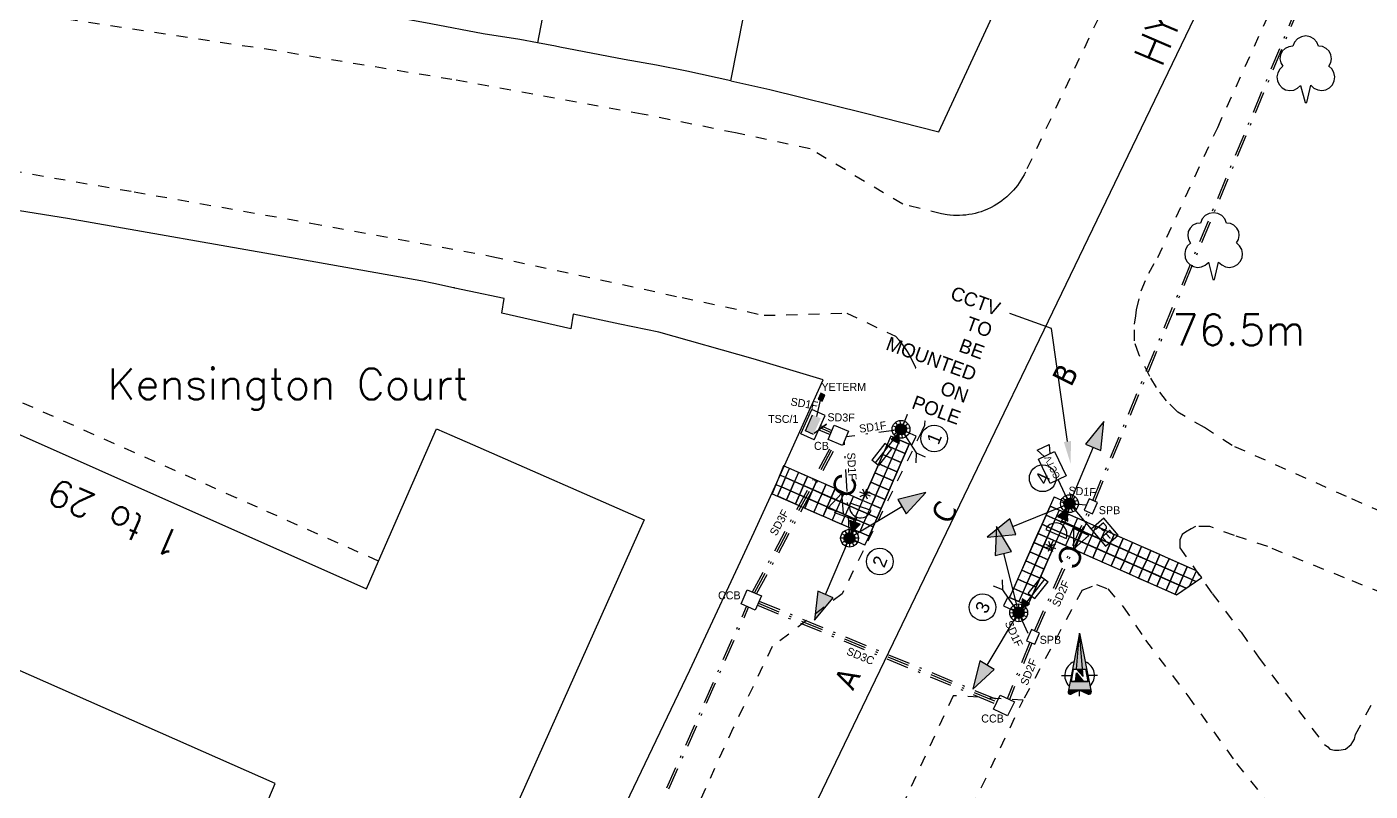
# Model space of a CAD drawing. Extents: x 428500 to 429165, y 435000 to 435500.
# Drawn here: x 428779.9 to 428840.4, y 435204.7 to 435239 of the extents above; entities that cross this region are included whole.
import ezdxf
from ezdxf import colors
from ezdxf.entities.mleader import LeaderData, LeaderLine
from ezdxf.enums import TextEntityAlignment as Align
from ezdxf.math import Vec2, Vec3

# ---------------------------------------------------------------- set-up
doc = ezdxf.new("R2010")
doc.units = 0
doc.linetypes.add('DASHDOT1', pattern=[2, 1, -0.5, 0, -0.5])
doc.linetypes.add('DASHEDLINE', pattern=[1, 0.5, -0.5])
doc.layers.get('0').update_dxf_attribs({"color": 222})
for name, color, linetype in [('DATA', 7, 'Continuous'), ('du-UTMCBOX', 40, 'Continuous'), ('du-UTMCDUCT-C2', 40, 'DASHDOT1'), ('du-UTMCDUCT-F2', 40, 'DASHDOT1'), ('du-UTMCTEXT', 40, 'Continuous'), ('du-YEBOX', 7, 'Continuous'), ('du-YEDUCT-F2', 7, 'DASHDOT1'), ('du-YETEXT', 7, 'Continuous'), ('NUMBERS', 7, 'Continuous'), ('os_Block', 7, 'Continuous'), ('OS_LINE - Boundary', 8, 'Continuous'), ('OS_LINE - Building Outline', 7, 'Continuous'), ('OS_LINE - Default', 8, 'Continuous'), ('OS_LINE - Edge', 8, 'DASHEDLINE'), ('OS_LINE - Road Or Track', 8, 'DASHEDLINE'), ('OS_PT - Spot Height', 8, 'Continuous'), ('OS_PT - Vegetation', 8, 'Continuous'), ('OS_TEXT - Building or Structure', 4, 'Continuous'), ('OS_TEXT - Height', 4, 'Continuous'), ('OS_TEXT - Road', 4, 'Continuous'), ('phases', 1, 'Continuous'), ('SETOUT', 4, 'Continuous'), ('Signals', 7, 'Continuous'), ('SIGSnumbers', 7, 'Continuous'), ('Tactarea', 10, 'Continuous'), ('Tactpave', 10, 'Continuous'), ('UTC SIGNALS', 7, 'Continuous'), ('UTC_CCTV NOTE', 7, 'Continuous'), ('UTC_SETOUT', 4, 'Continuous'), ('UTC_Signals', 7, 'Continuous'), ('VIEW', 7, 'Continuous'), ('ZY-00-M_500_northp', 7, 'Continuous')]:
    doc.layers.add(name, color=color, linetype=linetype)
doc.styles.add('AutoTextStyle-2', font='')
doc.styles.add('KTS_TAHOMA', font='tahoma.ttf')
doc.styles.get('AutoTextStyle-2').set_extended_font_data('romans-shx')

# ---------------------------------------------------------------- blocks, each defined once
blk = doc.blocks.new('poleno')
at = {"layer": 'NUMBERS'}
blk.add_circle((0, 0), 1, dxfattribs=at)
blk.add_attdef('NUMBER', text='', height=1, dxfattribs=at).set_placement((0, 0), align=Align.MIDDLE)
blk = doc.blocks.new('peek3con')
blk.add_line((-0.335, -0.21), (0.278, -0.536))
blk.add_solid([(-0.355, -0.19), (0.355, -0.19), (-0.355, 0.19), (0.355, 0.19)])
at = {"layer": 'VIEW'}
blk.add_line((-0.335, -0.21, 0.23), (0.284, -0.536, 0.23), dxfattribs=at)
blk.add_solid([(-0.355, -0.19), (0.355, -0.19), (-0.355, 0.19), (0.355, 0.19)], dxfattribs=at)
blk = doc.blocks.new('TACTPBLK')
at = {"color": 0}
blk.add_line((0.5, 0.5), (0.5, 0.5), dxfattribs=at)
blk.add_lwpolyline([(0, 0), (1, 0), (1, 1), (0, 1)], close=True, dxfattribs=at)
blk = doc.blocks.new('Signal-Symbol-080F')
h = blk.add_hatch(color=0)
h.dxf.hatch_style = 1
h.paths.add_polyline_path([(0.25, 0), (0.75, -0.25), (0.75, 0.25)])
at = {"color": 0, "flags": 128}
blk.add_lwpolyline([(0.25, 0), (0.75, -0.25), (0.75, 0.25)], close=True, dxfattribs=at)
blk = doc.blocks.new('positionedNonconiferousTreeSymbol_#669966')
blk.add_lwpolyline([(-1.074, 0.097), (-1.21, -0.031), (-1.299, -0.194), (-1.334, -0.377), (-1.312, -0.561), (-1.233, -0.73), (-1.106, -0.866), (-0.944, -0.957), (-0.761, -0.993), (-0.576, -0.972), (-0.407, -0.894), (-0.27, -0.768), (-0.269, -0.765), (-0.068, -1.539), (0.012, -1.539), (0.193, -0.756), (0.193, -0.756), (0.329, -0.887), (0.499, -0.969), (0.685, -0.993), (0.87, -0.959), (1.036, -0.869), (1.164, -0.731), (1.244, -0.561), (1.267, -0.374), (1.23, -0.189), (1.138, -0.025), (0.999, 0.102), (1.087, 0.259), (1.119, 0.436), (1.094, 0.615), (1.012, 0.775), (0.883, 0.901), (0.72, 0.979), (0.541, 1), (0.541, 1), (0.464, 1.184), (0.331, 1.331), (0.156, 1.427), (-0.04, 1.461), (-0.236, 1.427), (-0.411, 1.331), (-0.544, 1.184), (-0.621, 1), (-0.801, 0.978), (-0.964, 0.9), (-1.093, 0.773), (-1.175, 0.611), (-1.199, 0.431), (-1.164, 0.254), (-1.074, 0.097)])
blk = doc.blocks.new('spotHeightSymbol_#FF0000')
for points in [[(0, -0.775), (0, 0.775)], [(-0.775, 0), (0.775, 0)]]:
    blk.add_lwpolyline(points)
blk = doc.blocks.new('se2835se')
at = {"layer": 'OS_LINE - Boundary'}
blk.add_lwpolyline([(428715.233, 435000), (428719.674, 435008.665), (428743.487, 435055.655), (428779.682, 435131.22), (428815.718, 435204.722), (428832.863, 435240.282), (428848.739, 435279.652), (428868.741, 435320.451), (428880.806, 435343.787), (428899.38, 435379.188), (428921.605, 435421.416), (428937.268, 435414.537), (428938.062, 435414.06), (428961.345, 435400.778), (428966.055, 435401.784), (428971.029, 435405.699), (428979.231, 435411.52), (428976.6, 435414.85), (428975.54, 435416.16), (428978.13, 435418.08), (428986.08, 435423.98), (428993.201, 435429.142), (429000, 435420.81)], dxfattribs=at)
at = {"layer": 'OS_LINE - Building Outline'}
for points in [[(428771.65, 435225.7), (428771.1, 435224.45), (428795.2, 435213.75), (428795.75, 435215)], [(428795.75, 435215), (428798.35, 435220.95), (428799.05, 435220.643), (428799.973, 435220.238), (428807.7, 435216.85), (428797.25, 435193.5), (428793, 435195.35), (428791.8, 435192.85), (428789.49, 435193.93)], [(428785.55, 435197.2), (428786, 435198.35), (428787.95, 435197.55), (428791.1, 435205), (428768.65, 435214.9)]]:
    blk.add_lwpolyline(points, dxfattribs=at)
at = {"layer": 'OS_LINE - Default'}
for points in [[(428811.6, 435236.59), (428813.35, 435236.2), (428817.6, 435235.15), (428820.95, 435234.3), (428822.3, 435237.2), (428825.2, 435243.45), (428828.6, 435250.75), (428831.5, 435257.25), (428835.35, 435265.65), (428826.8, 435267.35), (428818, 435269.05)], [(428805.29, 435250.82), (428802.89, 435238.3)], [(428811.6, 435236.59), (428812.18, 435239.55), (428812.396, 435240.651)], [(428802.89, 435238.3), (428802.1, 435238.45), (428800.45, 435238.7), (428798.1, 435239.15), (428796.7, 435239.41)], [(428811.6, 435236.59), (428809.62, 435237.03), (428808.25, 435237.3), (428806.8, 435237.55), (428803.9, 435238.11), (428803.7, 435238.15), (428802.89, 435238.3)], [(428805.9, 435202.05), (428809.75, 435210.1), (428812.65, 435216.3), (428813.38, 435217.912), (428813.799, 435218.839), (428815.75, 435223.15), (428812.6, 435224.1), (428808.35, 435225.3), (428806.6, 435225.65), (428804.5, 435226.1), (428804.4, 435225.45), (428801.3, 435226.15), (428801.4, 435226.8), (428799.819, 435227.137), (428799.173, 435227.275), (428799.156, 435227.28), (428799.139, 435227.283), (428799.117, 435227.287), (428798.228, 435227.477), (428797.65, 435227.6), (428792, 435228.6), (428781.75, 435230.4), (428772.35, 435231.9)]]:
    blk.add_lwpolyline(points, dxfattribs=at)
at = {"layer": 'OS_LINE - Edge'}
for points in [[(428857.1, 435245.15), (428853.05, 435236.45), (428849.2, 435227.9), (428846.4, 435221.5), (428844.3, 435216.95), (428844.15, 435216.7), (428844, 435216.5), (428843.85, 435216.35), (428843.65, 435216.25), (428843.35, 435216.2), (428843, 435216.25), (428842.75, 435216.4), (428839.3, 435217.9), (428834.15, 435220.2), (428832.9, 435221), (428831.7, 435221.7)], [(428795.75, 435215), (428790.304, 435217.418), (428789.346, 435217.843), (428771.65, 435225.7)], [(428832.5, 435216.55), (428832.3, 435216.45), (428832.05, 435216.3), (428831.9, 435216.2), (428831.8, 435215.95), (428831.8, 435215.6), (428833.25, 435213.55), (428834.55, 435211.8), (428835.33, 435210.68), (428838.3, 435206.75), (428838.45, 435206.65), (428838.55, 435206.55), (428838.75, 435206.5), (428838.95, 435206.5), (428839.25, 435206.55), (428839.5, 435206.75), (428839.65, 435207), (428839.7, 435207.2), (428840.6, 435208.9)], [(428840.95, 435213.55), (428839.2, 435214.25), (428835.75, 435215.65), (428834.25, 435216.15), (428833.15, 435216.55), (428832.5, 435216.55)], [(428827.4, 435213.7), (428828.05, 435213.95), (428828.55, 435213.75), (428829.25, 435212.95), (428830.25, 435211.45), (428832.15, 435208.95), (428834.35, 435205.9), (428836.3, 435203.45), (428836.45, 435203.25), (428836.7, 435202.85), (428836.9, 435202.35), (428836.95, 435201.95), (428836.95, 435201.55), (428836.9, 435201.1), (428836.75, 435200.75), (428836.65, 435200.35), (428836.45, 435200), (428835.3, 435197.7), (428831.3, 435189.3), (428827.25, 435180.45), (428822.8, 435171.4), (428818.65, 435162.3), (428814.55, 435153.9)], [(428822, 435203), (428824.75, 435208.75)]]:
    blk.add_lwpolyline(points, dxfattribs=at)
at = {"layer": 'OS_LINE - Road Or Track'}
for points in [[(428828.56, 435240.31), (428824.85, 435232.49), (428824.79, 435232.36), (428824.72, 435232.24), (428824.65, 435232.12), (428824.57, 435232), (428824.49, 435231.89), (428824.4, 435231.78), (428824.31, 435231.67), (428824.21, 435231.57), (428824.11, 435231.47), (428824.01, 435231.37), (428823.94, 435231.32)], [(428829.81, 435226.03), (428829.85, 435226.3), (428830.05, 435227.15), (428830.4, 435227.95), (428830.8, 435228.65), (428833.5, 435234.5), (428836.6, 435241.35), (428839.55, 435247.9), (428842.35, 435254.55), (428845.05, 435260.55), (428845.65, 435261.9)], [(428821.45, 435230.55), (428821.33, 435230.57), (428821.08, 435230.61), (428819.33, 435231.05), (428815.16, 435233.53), (428811.8, 435234.25), (428807.6, 435235.1), (428799.05, 435236.65), (428791.1, 435237.95), (428781.45, 435239.4), (428769.95, 435241.15), (428761.01, 435242.54)], [(428759.91, 435235.53), (428759.99, 435235.54), (428760.19, 435235.54), (428760.38, 435235.55), (428760.58, 435235.54), (428760.78, 435235.52), (428760.97, 435235.5), (428761.17, 435235.47), (428761.44, 435235.41), (428761.5, 435235.4), (428766.7, 435234.65), (428775.25, 435233.25), (428784.75, 435231.6), (428792.7, 435230.2), (428800.85, 435228.7), (428809.4, 435226.85), (428813.09, 435226.05), (428816.81, 435226.15), (428819.01, 435225.11), (428819.15, 435224.95), (428819.16, 435224.93)], [(428823.94, 435231.32), (428823.9, 435231.28), (428823.79, 435231.2), (428823.68, 435231.12), (428823.56, 435231.04), (428823.44, 435230.97), (428823.31, 435230.9), (428823.12, 435230.81), (428822.99, 435230.76), (428822.86, 435230.71), (428822.72, 435230.67), (428822.59, 435230.63), (428822.45, 435230.6), (428822.31, 435230.58), (428822.17, 435230.56), (428822.03, 435230.55), (428821.89, 435230.54), (428821.75, 435230.54), (428821.61, 435230.54), (428821.47, 435230.55), (428821.45, 435230.55)], [(428831.7, 435221.7), (428831.2, 435222.2), (428830.75, 435222.8), (428830.45, 435223.3), (428829.95, 435224.3), (428829.75, 435224.9), (428829.75, 435225.65), (428829.81, 435226.03)], [(428819.16, 435224.93), (428819.28, 435224.78), (428819.41, 435224.6), (428819.53, 435224.42), (428819.64, 435224.24), (428819.74, 435224.05), (428819.92, 435223.68), (428820, 435223.48), (428820.07, 435223.28), (428820.14, 435223.07), (428820.18, 435222.89), (428820.19, 435222.86), (428820.24, 435222.65), (428820.27, 435222.44), (428820.3, 435222.23), (428820.32, 435222.01), (428820.34, 435221.8), (428820.34, 435221.58), (428820.33, 435221.37), (428820.31, 435221.09), (428820.188, 435220.841)], [(428820.188, 435220.841), (428816.6, 435213.53), (428813.46, 435211.16), (428811.7, 435207.5), (428808.75, 435201.05), (428808.2, 435200.2), (428803.09, 435189.58), (428802.96, 435189.42), (428800.75, 435184.65), (428798.05, 435179), (428795.4, 435173.55), (428792.85, 435168.45), (428791.77, 435165.79), (428793.45, 435164.95), (428792.6, 435163.25), (428792.51, 435163.15), (428792.41, 435163.05), (428792.31, 435162.96), (428792.2, 435162.87), (428792.09, 435162.79), (428791.98, 435162.71), (428791.87, 435162.64), (428791.75, 435162.57), (428791.65, 435162.51)], [(428827.4, 435213.7), (428826.92, 435212.804)], [(428826.92, 435212.804), (428824.75, 435208.75)], [(428824.75, 435208.75), (428821.6, 435208.95), (428818.35, 435201.95), (428816.57, 435198.24)]]:
    blk.add_lwpolyline(points, dxfattribs=at)
at = {"layer": 'OS_PT - Spot Height'}
blk.add_blockref('spotHeightSymbol_#FF0000', (428821.7, 435223.4), dxfattribs=at)
at = {"layer": 'OS_PT - Vegetation'}
for p in [(428837.5, 435237.15), (428833.35, 435229.2)]:
    blk.add_blockref('positionedNonconiferousTreeSymbol_#669966', p, dxfattribs=at)
at = {"layer": 'OS_TEXT - Building or Structure', "insert": (428783.55, 435221.8), "char_height": 1.4, "attachment_point": 7, "style": 'AutoTextStyle-2'}
blk.add_mtext('Kensington\\~Court', dxfattribs=at)
at = {"layer": 'OS_TEXT - Building or Structure', "insert": (428787, 435216.2), "char_height": 1.2, "attachment_point": 7, "rotation": 156.1, "style": 'AutoTextStyle-2'}
blk.add_mtext('1\\~to\\~29', dxfattribs=at)
at = {"layer": 'OS_TEXT - Height', "insert": (428831.45, 435224.7), "char_height": 1.4, "attachment_point": 7, "style": 'AutoTextStyle-2'}
blk.add_mtext('76.5m', dxfattribs=at)
at = {"layer": 'OS_TEXT - Road', "insert": (428833.55, 435245), "char_height": 1.4, "attachment_point": 5, "rotation": 67, "style": 'AutoTextStyle-2'}
blk.add_mtext('HYDE\\~PARK\\~ROAD', dxfattribs=at)
blk = doc.blocks.new('SLDET-sym')
at = {"color": 0, "linetype": 'Continuous'}
for p, q in [((0, 0), (3, 0)), ((1.5, 0.3), (1.5, -0.3)), ((1.5, 0.3), (3, 0.3)), ((1.5, -0.3), (3, -0.3))]:
    blk.add_line(p, q, dxfattribs=at)
at = {"color": 0}
blk.add_line((3, 0.3), (3, -0.3), dxfattribs=at)
blk = doc.blocks.new('norpoint')
for p, q in [((0.094034, 21.972293), (-3.924352, 1.618969)), ((-0.941673, 9.416021), (0.094034, 21.972293)), ((1.338941, 6.879818), (0.094034, 21.972293)), ((0.094034, 21.972293), (4.112421, 1.618969)), ((-2.720714, 5.134043), (-2.004922, 9.416021)), ((-2.384969, 9.416021), (2.573038, 9.416021)), ((-2.004922, 9.416021), (-1.445647, 9.416021)), ((-0.941673, 9.416021), (1.338941, 6.879818)), ((1.565154, 9.410408), (2.192991, 9.416021)), ((2.192991, 9.416021), (2.908783, 5.134043)), ((-6.181262, 7.270038), (-2.808653, 7.270038)), ((3.418435, 5.134043), (-3.230366, 5.134043)), ((-2.720714, 5.134043), (-1.294873, 5.134043)), ((-2.720714, 5.134043), (-1.294873, 5.134043)), ((-2.720714, 5.134043), (-1.03443, 5.134043)), ((-2.720714, 5.134043), (-1.468501, 5.134043)), ((-2.720714, 5.134043), (2.908783, 5.134043)), ((-1.294873, 5.134043), (-1.039442, 8.230722)), ((2.908783, 5.134043), (-1.294873, 5.134043)), ((-1.039442, 8.230722), (1.482942, 5.134043)), ((2.908783, 5.134043), (1.482942, 5.134043)), ((2.908783, 5.134043), (2.158783, 5.134043)), ((6.369331, 7.270038), (2.996722, 7.270038)), ((4.016045, 2.107118), (-3.827976, 2.107118)), ((0.094034, 2.101465), (-2.885959, 0.787453)), ((0.094034, 2.101465), (3.074028, 0.787453)), ((0.094034, 0.061525), (0.094034, 2.084936))]:
    blk.add_line(p, q)
for centre, radius, start, end in [((0.094034, 7.270038), 5.168574, 112.265075, 225.39821), ((0.094034, 7.270038), 5.168574, 314.60179, 67.734925), ((-3.188556, 1.4737), 0.75, 168.831642, 293.794824), ((3.376625, 1.4737), 0.75, 246.205176, 11.168358)]:
    blk.add_arc(centre, radius, start, end)
for points in [[(0.094034, 21.972293), (0.094034, 21.972293), (-2.384969, 9.416021), (2.573038, 9.416021)], [(-2.392994, 9.406301), (-2.004922, 9.416021), (-3.230366, 5.134043), (-2.720714, 5.134043)], [(-0.941673, 9.416021), (1.129742, 9.416021), (1.338941, 6.879818)], [(2.192991, 9.416021), (2.564736, 9.406301), (2.908783, 5.134043), (3.418435, 5.134043)], [(-3.230366, 5.134043), (3.418435, 5.134043), (-3.827976, 2.107118), (4.016045, 2.107118)], [(-1.294873, 5.134043), (1.482942, 5.134043), (-1.039442, 8.230722)], [(-3.931444, 1.553989), (-3.926956, 1.367683), (-3.935932, 1.499193), (-3.931444, 1.41152)], [(-3.926956, 1.608785), (-2.894699, 0.786846), (-3.926956, 1.318367), (-3.105638, 0.72109)], [(-3.926956, 1.318367), (-3.105638, 0.72109), (-3.841682, 1.093703), (-3.267209, 0.72109)], [(-3.827976, 2.107118), (0.094034, 2.084936), (-3.924352, 1.618969), (-2.885959, 0.787453)], [(-3.841682, 1.093703), (-3.267209, 0.72109), (-3.702552, 0.923835), (-3.455708, 0.770407)], [(-3.702552, 0.923835), (-3.455708, 0.770407), (-3.635231, 0.869039), (-3.509565, 0.792325)], [(0.094034, 2.084936), (4.016045, 2.107118), (3.074028, 0.787453), (4.112421, 1.618969)], [(3.074028, 0.787453), (4.112421, 1.618969), (3.41112, 0.721407), (4.106653, 1.325631)], [(3.41112, 0.721407), (4.106653, 1.325631), (3.616998, 0.762141), (4.056574, 1.149116)], [(3.616998, 0.762141), (4.056574, 1.149116), (3.728283, 0.816453), (3.934161, 0.97939)], [(3.728283, 0.816453), (3.934161, 0.97939), (3.783926, 0.850398), (3.889647, 0.945445)], [(3.783926, 0.850398), (3.889647, 0.945445), (3.834004, 0.891133), (3.889647, 0.938656)], [(3.834004, 0.891133), (3.889647, 0.938656), (3.861825, 0.9115), (3.895211, 0.938656)]]:
    blk.add_solid(points)
blk = doc.blocks.new('CCTVonSIG-sym')
at = {"color": 0}
blk.add_line((0, 0), (1.2, 0), dxfattribs=at)
at = {"color": 0, "linetype": 'Continuous'}
for p, q in [((1.2, -0.4), (1.2, 0.4)), ((1.2, 0.4), (2.4, 0.4)), ((2.4, 0.4), (2.4, -0.4)), ((2.8, 0.28), (2.4, 0.12)), ((2.4, -0.4), (1.2, -0.4)), ((2.8, -0.32), (2.4, -0.16))]:
    blk.add_line(p, q, dxfattribs=at)
at = {"linetype": 'Continuous'}
blk.add_line((2.8, 0.28), (2.8, -0.32), dxfattribs=at)
at = {"color": 0, "linetype": 'Continuous'}
blk.add_text('CCTV', height=0.3, dxfattribs=at).set_placement((1.811, -0.15), align=Align.CENTER)
blk = doc.blocks.new('WBPOLE-sym')
h = blk.add_hatch(color=0)
h.dxf.hatch_style = 1
edge = h.paths.add_edge_path()
edge.add_arc((0, 0), 0.25, 0, 360)
at = {"layer": 'SETOUT'}
h = blk.add_hatch(color=256, dxfattribs=at)
h.dxf.hatch_style = 1
edge = h.paths.add_edge_path()
edge.add_arc((0, 0), 0.125, 0, 360)
at = {"color": 0, "lineweight": -2}
for p, q in [((-0.217, 0.125), (-0.346, 0.2)), ((-0.125, 0.217), (-0.2, 0.346)), ((0, 0.4), (0, 0.25)), ((0.2, 0.346), (0.125, 0.217)), ((0.346, 0.2), (0.217, 0.125)), ((-0.25, 0), (-0.4, 0)), ((-0.217, -0.125), (-0.346, -0.2)), ((-0.125, -0.217), (-0.2, -0.346)), ((0, -0.25), (0, -0.4)), ((0.2, -0.346), (0.125, -0.217)), ((0.346, -0.2), (0.217, -0.125)), ((0.4, 0), (0.25, 0))]:
    blk.add_line(p, q, dxfattribs=at)
blk.add_circle((0, 0), 0.4, dxfattribs=at)
at = {"color": 0}
blk.add_circle((0, 0), 0.25, dxfattribs=at)
at = {"layer": 'SETOUT'}
blk.add_circle((0, 0), 0.125, dxfattribs=at)
blk = doc.blocks.new('Signal-Symbol-001P')
h = blk.add_hatch(color=0)
h.dxf.hatch_style = 1
h.paths.add_polyline_path([(4, 0), (2.75, 0.375), (2.75, -0.375)])
at = {"color": 0, "linetype": 'Continuous'}
blk.add_line((2.75, 0), (0, 0), dxfattribs=at)
at = {"color": 0}
blk.add_lwpolyline([(4, 0), (2.75, 0.375), (2.75, -0.375)], close=True, dxfattribs=at)
blk = doc.blocks.new('ONXDETs-sym')
at = {"color": 0, "linetype": 'Continuous'}
for p, q in [((0, 0), (1.25, 0)), ((1.25, 0), (1.625, 0.25)), ((1.25, 0), (1.625, -0.25))]:
    blk.add_line(p, q, dxfattribs=at)
blk = doc.blocks.new('Signal-Symbol-083A')
h = blk.add_hatch(color=0)
h.dxf.hatch_style = 1
h.paths.add_polyline_path([(0.25, 0), (0.75, -0.25), (0.75, 0.25)])
at = {"color": 0}
for p, q in [((0.85, 0), (0.85, 1)), ((0.85, 1), (0.95, 1))]:
    blk.add_line(p, q, dxfattribs=at)
at = {"color": 0, "linetype": 'Continuous'}
for p, q in [((1, 0), (0, 0)), ((1.5, -0.5), (1.5, 0.5))]:
    blk.add_line(p, q, dxfattribs=at)
blk.add_lwpolyline([(0.95, 1.375), (0.95, 0.625), (1.8, 1)], close=True, dxfattribs=at)
at = {"color": 0, "flags": 128}
blk.add_lwpolyline([(0.25, 0), (0.75, -0.25), (0.75, 0.25)], close=True, dxfattribs=at)
at = {"color": 0, "linetype": 'Continuous'}
blk.add_arc((1.5, 0), 0.5, 90, 270, dxfattribs=at)
blk.add_text('C', height=1, dxfattribs=at).set_placement((2.157, 1), align=Align.MIDDLE)
at = {"layer": 'DATA'}
for tag, p, rotation, flags in [('SIG', (0, 0), 180, 3), ('IDENT', (-0.75, -1), 270, 9), ('SITE', (-0.5, -1), 270, 9), ('NUM', (-0.25, -1), 270, 9), ('TYPE', (0, -1), 270, 9), ('PHASE', (0.25, -1), 270, 9), ('CABLE', (0.5, -1), 270, 9), ('HEIGHT', (0.75, -1), 270, 9), ('FEATURES', (1, -1), 270, 9), ('SUPPORT', (1.25, -1), 270, 9)]:
    blk.add_attdef(tag, p, '', height=0.2, rotation=rotation, dxfattribs=dict(at, flags=flags))
blk = doc.blocks.new('Symbol-TACTKNOB')
at = {"color": 0, "linetype": 'Continuous'}
for p, q in [((1.123, 0.423), (1.477, 0.777)), ((1.123, 0.777), (1.477, 0.423)), ((1.3, 0.35), (1.3, 0.85)), ((1.05, 0.6), (1.55, 0.6))]:
    blk.add_line(p, q, dxfattribs=at)
blk = doc.blocks.new('PEC-sym')
at = {"color": 0}
for p, q in [((1.5, 0.75), (1.5, 0)), ((2.5, 0.75), (1.5, 0.75)), ((2.5, 0), (2.5, 0.75)), ((0, 0), (2.5, 0))]:
    blk.add_line(p, q, dxfattribs=at)
blk.add_text('PE', height=0.5, dxfattribs=at).set_placement((2.003, 0.38), align=Align.MIDDLE)
blk = doc.blocks.new('SPB')
at = {"flags": 128}
blk.add_lwpolyline([(-0.275, 0.2), (-0.275, -0.2), (0.275, -0.2), (0.275, 0.2)], close=True, dxfattribs=at)
blk = doc.blocks.new('CCB')
at = {"flags": 128}
blk.add_lwpolyline([(0.35, 0.35), (0.35, -0.35), (-0.35, -0.35), (-0.35, 0.35)], close=True, dxfattribs=at)
blk = doc.blocks.new('CB')
at = {"flags": 128}
blk.add_lwpolyline([(0.35, 0.35), (0.35, -0.35), (-0.35, -0.35), (-0.35, 0.35)], close=True, dxfattribs=at)
blk = doc.blocks.new('YETERM')
at = {"flags": 128}
blk.add_lwpolyline([(-0.15, -0.1), (0.15, -0.1), (0.15, 0.1), (-0.15, 0.1)], close=True, dxfattribs=at)
blk.add_solid([(-0.15, 0.1), (-0.15, -0.1), (0.15, 0.1), (0.15, -0.1)])
blk = doc.blocks.new('TSC')
for p, q in [((-0.6, 0.33), (0.6, 0.33)), ((-0.6, -0.33), (-0.6, 0.33)), ((-0.4, -0.2), (-0.4, 0.2)), ((-0.399, 0.2), (0.401, 0.2)), ((0.6, -0.33), (0.6, 0.33)), ((-0.6, -0.33), (0.6, -0.33))]:
    blk.add_line(p, q)
blk.add_solid([(-0.399, 0.2), (-0.399, -0.2), (0.401, 0.2), (0.401, -0.2)])

msp = doc.modelspace()

# ---------------------------------------------------------------- linework, layer by layer
at = {"layer": 'du-UTMCDUCT-C2'}
for points in [[(428812.796, 435213.015), (428823.535, 435208.572)], [(428812.834, 435213.108), (428823.574, 435208.665)], [(428812.873, 435213.2), (428823.612, 435208.757)]]:
    msp.add_lwpolyline(points, dxfattribs=at)
at = {"layer": 'du-UTMCDUCT-F2'}
for points in [[(428827.878, 435217.725), (428844.393, 435257.616)], [(428827.97, 435217.687), (428844.485, 435257.578)], [(428815.557, 435220.909), (428816.065, 435220.686)], [(428815.597, 435221), (428816.105, 435220.777)], [(428815.637, 435221.092), (428816.145, 435220.869)], [(428812.575, 435213.619), (428816.22, 435220.371)], [(428812.663, 435213.572), (428816.308, 435220.324)], [(428812.751, 435213.524), (428816.396, 435220.276)], [(428816.936, 435216.03), (428816.704, 435220.4)], [(428825.256, 435211.864), (428827.659, 435217.22)], [(428826.831, 435217.584), (428827.604, 435217.532)], [(428825.347, 435211.823), (428827.75, 435217.179)], [(428796.898, 435177.885), (428812.307, 435212.964)], [(428796.99, 435177.845), (428812.398, 435212.924)], [(428824.544, 435212.677), (428825.005, 435211.658)], [(428825.045, 435211.353), (428824.033, 435208.814)], [(428825.137, 435211.316), (428824.126, 435208.777)]]:
    msp.add_lwpolyline(points, dxfattribs=at)
at = {"layer": 'du-YEDUCT-F2'}
msp.add_lwpolyline([(428815.612, 435222.23), (428815.451, 435221.507)], dxfattribs=at)
at = {"layer": 'Tactarea', "elevation": -1.107, "flags": 128}
msp.add_lwpolyline([(428817.812, 435216.127), (428817.812, 435216.127), (428819.612, 435220.251), (428818.787, 435220.611), (428817.527, 435217.724), (428813.967, 435219.278), (428813.451, 435218.031), (428817.812, 435216.127)], dxfattribs=at)
at = {"layer": 'Tactarea'}
msp.add_lwpolyline([(428832.544, 435214.563), (428825.957, 435217.468), (428824.139, 435213.363), (428824.962, 435212.999), (428826.237, 435215.879), (428831.649, 435213.483), (428832.781, 435214.264)], close=True, dxfattribs=at)
at = {"layer": 'Tactpave'}
for p, q in [((428818.119, 435217.957, -1.107), (428819.2, 435220.431, -1.107)), ((428817.939, 435217.544, -1.107), (428819.02, 435220.019, -1.107)), ((428817.579, 435216.72, -1.107), (428818.659, 435219.194, -1.107)), ((428817.759, 435217.132, -1.107), (428818.839, 435219.607, -1.107)), ((428815.697, 435218.032, -1.107), (428814.048, 435218.752, -1.107)), ((428814.048, 435218.752, -1.107), (428816.522, 435217.672, -1.107)), ((428816.11, 435217.852, -1.107), (428814.46, 435218.572, -1.107)), ((428814.46, 435218.572, -1.107), (428816.935, 435217.492, -1.107)), ((428815.877, 435218.445, -1.107), (428815.337, 435217.207, -1.107)), ((428817.399, 435216.307, -1.107), (428818.479, 435218.782, -1.107)), ((428818.712, 435218.189, -1.107), (428817.887, 435218.549, -1.107)), ((428818.892, 435218.602, -1.107), (428818.067, 435218.962, -1.107)), ((428813.868, 435218.34, -1.107), (428816.342, 435217.26, -1.107)), ((428814.28, 435218.16, -1.107), (428816.755, 435217.08, -1.107)), ((428814.692, 435217.98, -1.107), (428817.167, 435216.9, -1.107)), ((428816.522, 435217.672, -1.107), (428814.872, 435218.392, -1.107)), ((428814.872, 435218.392, -1.107), (428817.347, 435217.312, -1.107)), ((428816.935, 435217.492, -1.107), (428815.285, 435218.212, -1.107)), ((428815.285, 435218.212, -1.107), (428817.759, 435217.132, -1.107)), ((428817.347, 435217.312, -1.107), (428815.697, 435218.032, -1.107)), ((428815.697, 435218.032, -1.107), (428818.172, 435216.952, -1.107)), ((428816.29, 435218.265, -1.107), (428815.75, 435217.027, -1.107)), ((428816.702, 435218.085, -1.107), (428816.162, 435216.847, -1.107)), ((428815.105, 435217.8, -1.107), (428817.579, 435216.72, -1.107)), ((428815.517, 435217.62, -1.107), (428817.992, 435216.54, -1.107)), ((428817.527, 435217.724, -1.107), (428816.987, 435216.487, -1.107)), ((428818.352, 435217.364, -1.107), (428817.527, 435217.724, -1.107)), ((428826.372, 435217.295, 36.214), (428825.279, 435214.827, 36.214)), ((428826.19, 435216.884, 36.214), (428825.097, 435214.415, 36.214)), ((428828.248, 435215.973, 36.214), (428825.779, 435217.066, 36.214)), ((428828.659, 435215.791, 36.214), (428826.19, 435216.884, 36.214)), ((428829.07, 435215.609, 36.214), (428826.602, 435216.702, 36.214)), ((428825.826, 435216.061, 36.214), (428824.733, 435213.592, 36.214)), ((428826.008, 435216.472, 36.214), (428824.915, 435214.004, 36.214)), ((428828.477, 435215.379, 36.214), (428826.008, 435216.472, 36.214)), ((428828.888, 435215.197, 36.214), (428826.419, 435216.29, 36.214)), ((428826.831, 435216.108, 36.214), (428828.477, 435215.379, 36.214)), ((428829.3, 435215.015, 36.214), (428826.831, 435216.108, 36.214)), ((428829.482, 435215.426, 36.214), (428827.013, 435216.52, 36.214)), ((428829.893, 435215.244, 36.214), (428827.425, 435216.337, 36.214)), ((428825.644, 435215.65, 36.214), (428824.55, 435213.181, 36.214)), ((428825.232, 435215.832, 36.214), (428826.055, 435215.467, 36.214)), ((428827.242, 435215.926, 36.214), (428828.888, 435215.197, 36.214)), ((428829.711, 435214.833, 36.214), (428827.242, 435215.926, 36.214)), ((428827.654, 435215.744, 36.214), (428829.3, 435215.015, 36.214)), ((428830.022, 435214.695, 36.214), (428827.654, 435215.744, 36.214)), ((428830.123, 435214.651, 36.214), (428827.654, 435215.744, 36.214)), ((428828.065, 435215.562, 36.214), (428829.711, 435214.833, 36.214)), ((428830.022, 435214.695, 36.214), (428828.065, 435215.562, 36.214)), ((428830.434, 435214.513, 36.214), (428828.065, 435215.562, 36.214)), ((428830.534, 435214.468, 36.214), (428828.065, 435215.562, 36.214)), ((428828.477, 435215.379, 36.214), (428830.022, 435214.695, 36.214)), ((428828.477, 435215.379, 36.214), (428830.123, 435214.651, 36.214)), ((428830.434, 435214.513, 36.214), (428828.477, 435215.379, 36.214)), ((428830.845, 435214.331, 36.214), (428828.477, 435215.379, 36.214)), ((428830.946, 435214.286, 36.214), (428828.477, 435215.379, 36.214)), ((428828.888, 435215.197, 36.214), (428830.022, 435214.695, 36.214)), ((428828.888, 435215.197, 36.214), (428830.434, 435214.513, 36.214)), ((428828.888, 435215.197, 36.214), (428830.534, 435214.468, 36.214)), ((428830.845, 435214.331, 36.214), (428828.888, 435215.197, 36.214)), ((428831.257, 435214.148, 36.214), (428828.888, 435215.197, 36.214)), ((428831.357, 435214.104, 36.214), (428828.888, 435215.197, 36.214)), ((428829.3, 435215.015, 36.214), (428830.434, 435214.513, 36.214)), ((428829.3, 435215.015, 36.214), (428830.845, 435214.331, 36.214)), ((428829.3, 435215.015, 36.214), (428830.946, 435214.286, 36.214)), ((428831.257, 435214.148, 36.214), (428829.3, 435215.015, 36.214)), ((428831.668, 435213.966, 36.214), (428829.3, 435215.015, 36.214)), ((428831.769, 435213.922, 36.214), (428829.3, 435215.015, 36.214)), ((428829.711, 435214.833, 36.214), (428830.845, 435214.331, 36.214)), ((428829.711, 435214.833, 36.214), (428831.257, 435214.148, 36.214)), ((428829.711, 435214.833, 36.214), (428831.357, 435214.104, 36.214)), ((428831.668, 435213.966, 36.214), (428829.711, 435214.833, 36.214)), ((428832.08, 435213.784, 36.214), (428829.711, 435214.833, 36.214)), ((428832.362, 435214.151, 36.214), (428829.893, 435215.244, 36.214)), ((428830.123, 435214.651, 36.214), (428831.257, 435214.148, 36.214)), ((428830.123, 435214.651, 36.214), (428831.668, 435213.966, 36.214)), ((428830.123, 435214.651, 36.214), (428831.769, 435213.922, 36.214)), ((428832.08, 435213.784, 36.214), (428830.123, 435214.651, 36.214)), ((428830.534, 435214.468, 36.214), (428831.668, 435213.966, 36.214)), ((428830.534, 435214.468, 36.214), (428832.08, 435213.784, 36.214)), ((428830.946, 435214.286, 36.214), (428832.08, 435213.784, 36.214))]:
    msp.add_line(p, q, dxfattribs=at)
at = {"layer": 'Tactpave', "flags": 128}
for points, elevation in [([(428814.048, 435218.752), (428814.048, 435218.752), (428814.228, 435219.165), (428813.967, 435219.278), (428813.795, 435218.862), (428813.623, 435218.446), (428813.868, 435218.34), (428814.048, 435218.752)], -1.107), ([(428813.868, 435218.34), (428813.868, 435218.34), (428814.048, 435218.752), (428813.795, 435218.863), (428813.623, 435218.447), (428813.451, 435218.031), (428813.688, 435217.927), (428813.868, 435218.34)], -1.107), ([(428832.133, 435214.745), (428832.133, 435214.745), (428831.586, 435213.51), (428831.649, 435213.483), (428832.079, 435213.784), (428832.253, 435213.905), (428832.544, 435214.563), (428832.133, 435214.745)], 36.214), ([(428831.769, 435213.922), (428831.769, 435213.922), (428832.08, 435213.784), (428832.253, 435213.905), (428832.362, 435214.151), (428832.511, 435214.085), (428831.951, 435214.333), (428831.769, 435213.922)], 36.214)]:
    msp.add_lwpolyline(points, dxfattribs=dict(at, elevation=elevation))
at = {"layer": 'UTC_SETOUT'}
for p, q in [((428819.935, 435220.612), (428819.252, 435220.923)), ((428819.742, 435220.206), (428819.935, 435220.612)), ((428826.15, 435217.886, 36.214), (428825.961, 435217.478, 36.214)), ((428826.15, 435217.886, 36.214), (428826.836, 435217.582, 36.214)), ((428817.619, 435215.72, -1.107), (428816.936, 435216.03, -1.107)), ((428817.619, 435215.72, -1.107), (428817.812, 435216.127, -1.107)), ((428824.058, 435213.396, 77.985), (428823.863, 435212.991, 77.985)), ((428823.863, 435212.991, 77.985), (428824.544, 435212.677, 77.985))]:
    msp.add_line(p, q, dxfattribs=at)

# ---------------------------------------------------------------- block references
at = {"layer": 'du-UTMCBOX', "color": 1, "zscale": 1.000001, "rotation": 65.73879258848288}
msp.add_blockref('TSC', (428815.295, 435221.134), dxfattribs=at)
at = {"layer": 'du-UTMCBOX', "color": 0, "zscale": 1.000001}
for name, p, rotation in [('CB', (428816.432, 435220.652), 246.6309357082423), ('SPB', (428827.792, 435217.462), 246.276656456405), ('CCB', (428812.516, 435213.254), 246.1373678310959), ('SPB', (428825.194, 435211.591), 66.51467774671205), ('CCB', (428823.885, 435208.504), 244.4908633537602)]:
    msp.add_blockref(name, p, dxfattribs=dict(at, rotation=rotation))
at = {"layer": 'du-YEBOX', "color": 0, "zscale": 1.000001, "rotation": 64.1152927116345}
msp.add_blockref('YETERM', (428815.674, 435222.367), dxfattribs=at)
at = {"layer": 'os_Block'}
msp.add_blockref('se2835se', (0, 0), dxfattribs=at)
at = {"layer": 'Signals'}
for name, p, rotation in [('Signal-Symbol-001P', (428819.252, 435220.923), 67.7116714676158), ('WBPOLE-sym', (428819.252, 435220.923), 7.370445746559728), ('ONXDETs-sym', (428819.252, 435220.923), 302.691834373866), ('Signal-Symbol-001P', (428826.831, 435217.584), 67.22886046586069), ('Signal-Symbol-083A', (428816.936, 435216.03, -0.107), 70.52004446290918), ('Signal-Symbol-001P', (428816.936, 435216.03), 30.91821187133747), ('Symbol-TACTKNOB', (428817.769, 435216.584, -0.107), 70.52004446290918), ('Signal-Symbol-001P', (428826.831, 435217.584), 202.095776892751), ('WBPOLE-sym', (428826.831, 435217.584), 351.553094625974), ('PEC-sym', (428826.831, 435217.584), 310.322774834966), ('Signal-Symbol-083A', (428826.831, 435217.584), 245.948296022002), ('Signal-Symbol-001P', (428824.544, 435212.677), 104.475762737516), ('Signal-Symbol-001P', (428816.936, 435216.03), 246.873870685732), ('WBPOLE-sym', (428816.936, 435216.03, -1.107), 0.6404501924613588), ('Symbol-TACTKNOB', (428825.957, 435217.098), 245.948296022002), ('ONXDETs-sym', (428824.544, 435212.677), 124.907759519135), ('WBPOLE-sym', (428824.544, 435212.677), 1.838921072780767), ('Signal-Symbol-001P', (428824.544, 435212.677), 238.979777682241)]:
    msp.add_blockref(name, p, dxfattribs=dict(at, rotation=rotation))
for name, p, xscale, yscale, zscale, rotation in [('SLDET-sym', (428819.258, 435220.921), 0.6355417419267221, 0.6355417419267221, 0.6355417419267221, 232.1631129465422), ('Signal-Symbol-080F', (428819.252, 435220.923), 0.81, 0.81, 0.81, 244.2944540317996), ('SLDET-sym', (428824.544, 435212.677, 77.985), 0.6355417419267221, 0.6355417419267221, 0.6355417419267221, 52.07638991317689), ('Signal-Symbol-080F', (428824.544, 435212.677), 0.81, 0.81, 0.81, 57.72521691222337)]:
    msp.add_blockref(name, p, dxfattribs=dict(at, xscale=xscale, yscale=yscale, zscale=zscale, rotation=rotation))
at = {"layer": 'SIGSnumbers'}
for p, xscale, yscale, zscale, rotation, values in [((428820.746, 435220.515), 0.6, 0.6, 0.6, 67.69539169367684, {'NUMBER': '1'}), ((428825.626, 435218.724), 0.5999999999999999, 0.5999999999999999, 0.5999999999999999, 65.27673619570523, {'NUMBER': '4'}), ((428818.296, 435214.982), 0.5999999999999999, 0.5999999999999999, 0.5999999999999999, 68.93940049039732, {'NUMBER': '2'}), ((428822.923, 435212.925), 0.6, 0.6, 0.6, 65.62040869160036, {'NUMBER': '3'})]:
    msp.add_blockref('poleno', p, dxfattribs=dict(at, xscale=xscale, yscale=yscale, zscale=zscale, rotation=rotation)).add_auto_attribs(values)
at = {"layer": 'Tactpave', "color": 1}
for p, xscale, yscale, zscale, rotation in [((428818.787, 435220.611, -1.107), 0.4499999999999998, 0.4499999999999998, 0.4499999999999998, 246.4191707666644), ((428819.612, 435220.251, -1.107), -0.4499999999999998, 0.45, 0.45, 66.4191707666646), ((428818.427, 435219.787, -1.107), 0.4499999999999998, 0.4499999999999998, 0.4499999999999998, 246.4191707666644), ((428818.607, 435220.199, -1.107), 0.4499999999999998, 0.4499999999999998, 0.4499999999999998, 246.4191707666644), ((428819.432, 435219.839, -1.107), -0.4499999999999998, 0.45, 0.45, 66.4191707666646), ((428818.247, 435219.374, -1.107), 0.4499999999999998, 0.4499999999999998, 0.4499999999999998, 246.4191707666644), ((428819.072, 435219.014, -1.107), -0.4499999999999998, 0.45, 0.45, 66.4191707666646), ((428819.252, 435219.427, -1.107), -0.4499999999999998, 0.45, 0.45, 66.4191707666646), ((428814.048, 435218.752, -1.107), 0.4499999999999998, 0.4499999999999998, 0.4499999999999998, 246.4191707666644), ((428814.46, 435218.572, -1.107), 0.4499999999999998, 0.4499999999999998, 0.4499999999999998, 246.4191707666644), ((428814.64, 435218.985, -1.107), 0.4499999999999998, 0.4499999999999998, 0.4499999999999998, 246.4191707666644), ((428815.052, 435218.805, -1.107), 0.4499999999999998, 0.4499999999999998, 0.4499999999999998, 246.4191707666644), ((428815.465, 435218.625, -1.107), 0.4499999999999998, 0.4499999999999998, 0.4499999999999998, 246.4191707666644), ((428815.877, 435218.445, -1.107), 0.4499999999999998, 0.4499999999999998, 0.4499999999999998, 246.4191707666644), ((428817.887, 435218.549, -1.107), 0.4499999999999998, 0.4499999999999998, 0.4499999999999998, 246.4191707666644), ((428818.067, 435218.962, -1.107), 0.4499999999999998, 0.4499999999999998, 0.4499999999999998, 246.4191707666644), ((428818.892, 435218.602, -1.107), -0.4499999999999998, 0.45, 0.45, 66.4191707666646), ((428813.868, 435218.34, -1.107), 0.4499999999999998, 0.4499999999999998, 0.4499999999999998, 246.4191707666644), ((428814.28, 435218.16, -1.107), 0.4499999999999998, 0.4499999999999998, 0.4499999999999998, 246.4191707666644), ((428814.692, 435217.98, -1.107), 0.4499999999999998, 0.4499999999999998, 0.4499999999999998, 246.4191707666644), ((428814.872, 435218.392, -1.107), 0.4499999999999998, 0.4499999999999998, 0.4499999999999998, 246.4191707666644), ((428815.285, 435218.212, -1.107), 0.4499999999999998, 0.4499999999999998, 0.4499999999999998, 246.4191707666644), ((428816.522, 435217.672, -1.107), -0.4499999999999998, 0.45, 0.45, 66.4191707666646), ((428816.702, 435218.085, -1.107), -0.4499999999999998, 0.45, 0.45, 66.4191707666646), ((428816.702, 435218.085, -1.107), 0.4499999999999998, 0.4499999999999998, 0.4499999999999998, 246.4191707666644), ((428817.527, 435217.724, -1.107), -0.4499999999999998, 0.45, 0.45, 66.4191707666646), ((428818.119, 435217.957, -1.107), -0.4499999999999998, 0.45, 0.45, 66.4191707666646), ((428818.532, 435217.777, -1.107), -0.4499999999999998, 0.45, 0.45, 66.4191707666646), ((428818.712, 435218.189, -1.107), -0.4499999999999998, 0.45, 0.45, 66.4191707666646), ((428815.105, 435217.8, -1.107), 0.4499999999999998, 0.4499999999999998, 0.4499999999999998, 246.4191707666644), ((428815.517, 435217.62, -1.107), 0.4499999999999998, 0.4499999999999998, 0.4499999999999998, 246.4191707666644), ((428816.342, 435217.26, -1.107), -0.4499999999999998, 0.45, 0.45, 66.4191707666646), ((428816.342, 435217.26, -1.107), 0.4499999999999998, 0.4499999999999998, 0.4499999999999998, 246.4191707666644), ((428816.522, 435217.672, -1.107), 0.4499999999999998, 0.4499999999999998, 0.4499999999999998, 246.4191707666644), ((428817.347, 435217.312, -1.107), -0.4499999999999998, 0.45, 0.45, 66.4191707666646), ((428817.347, 435217.312, -1.107), 0.4499999999999998, 0.4499999999999998, 0.4499999999999998, 246.4191707666644), ((428817.527, 435217.724, -1.107), 0.4499999999999998, 0.4499999999999998, 0.4499999999999998, 246.4191707666644), ((428818.352, 435217.364, -1.107), -0.4499999999999998, 0.45, 0.45, 66.4191707666646), ((428825.779, 435217.066, 36.214), -0.4500000000000001, 0.45, 0.45, 246.1170402957852), ((428826.602, 435216.702, 36.214), 0.4499999999999999, 0.4499999999999999, 0.4499999999999999, 66.11704029578513), ((428817.167, 435216.9, -1.107), -0.4499999999999998, 0.45, 0.45, 66.4191707666646), ((428817.167, 435216.9, -1.107), 0.4499999999999998, 0.4499999999999998, 0.4499999999999998, 246.4191707666644), ((428817.992, 435216.54, -1.107), -0.4499999999999998, 0.45, 0.45, 66.4191707666646), ((428818.172, 435216.952, -1.107), -0.4499999999999998, 0.45, 0.45, 66.4191707666646), ((428825.414, 435216.243, 36.214), -0.4500000000000001, 0.45, 0.45, 246.1170402957852), ((428825.597, 435216.655, 36.214), -0.4500000000000001, 0.45, 0.45, 246.1170402957852), ((428826.419, 435216.29, 36.214), 0.4499999999999999, 0.4499999999999999, 0.4499999999999999, 66.11704029578513), ((428826.419, 435216.29, 36.214), -0.4500000000000001, 0.45, 0.45, 246.1170402957852), ((428826.602, 435216.702, 36.214), -0.4500000000000001, 0.45, 0.45, 246.1170402957852), ((428827.425, 435216.337, 36.214), 0.4499999999999999, 0.4499999999999999, 0.4499999999999999, 66.11704029578513), ((428827.425, 435216.337, 36.214), -0.4500000000000001, 0.45, 0.45, 246.1170402957852), ((428825.232, 435215.832, 36.214), -0.4500000000000001, 0.45, 0.45, 246.1170402957852), ((428826.055, 435215.467, 36.214), 0.4499999999999999, 0.4499999999999999, 0.4499999999999999, 66.11704029578513), ((428826.237, 435215.879, 36.214), 0.4499999999999999, 0.4499999999999999, 0.4499999999999999, 66.11704029578513), ((428826.237, 435215.879, 36.214), -0.4500000000000001, 0.45, 0.45, 246.1170402957852), ((428827.06, 435215.514, 36.214), 0.4499999999999999, 0.4499999999999999, 0.4499999999999999, 66.11704029578513), ((428827.242, 435215.926, 36.214), 0.4499999999999999, 0.4499999999999999, 0.4499999999999999, 66.11704029578513), ((428827.242, 435215.926, 36.214), -0.4500000000000001, 0.45, 0.45, 246.1170402957852), ((428828.065, 435215.562, 36.214), 0.4499999999999999, 0.4499999999999999, 0.4499999999999999, 66.11704029578513), ((428828.248, 435215.973, 36.214), 0.4499999999999999, 0.4499999999999999, 0.4499999999999999, 66.11704029578513), ((428828.659, 435215.791, 36.214), 0.45, 0.45, 0.45, 66.11704029578507), ((428829.07, 435215.609, 36.214), 0.45, 0.45, 0.45, 66.11704029578507), ((428829.482, 435215.426, 36.214), 0.45, 0.45, 0.45, 66.11704029578507), ((428824.868, 435215.009, 36.214), -0.4500000000000001, 0.45, 0.45, 246.1170402957852), ((428825.05, 435215.42, 36.214), -0.4500000000000001, 0.45, 0.45, 246.1170402957852), ((428825.873, 435215.056, 36.214), 0.4499999999999999, 0.4499999999999999, 0.4499999999999999, 66.11704029578513), ((428827.06, 435215.514, 36.214), -0.4500000000000001, 0.45, 0.45, 246.1170402957852), ((428827.883, 435215.15, 36.214), 0.4499999999999999, 0.4499999999999999, 0.4499999999999999, 66.11704029578513), ((428828.295, 435214.968, 36.214), 0.45, 0.45, 0.45, 66.11704029578507), ((428828.477, 435215.379, 36.214), 0.45, 0.45, 0.45, 66.11704029578507), ((428828.888, 435215.197, 36.214), 0.45, 0.45, 0.45, 66.11704029578507), ((428829.3, 435215.015, 36.214), 0.45, 0.45, 0.45, 66.11704029578507), ((428829.711, 435214.833, 36.214), 0.45, 0.45, 0.45, 66.11704029578507), ((428829.893, 435215.244, 36.214), 0.45, 0.45, 0.45, 66.11704029578507), ((428830.305, 435215.062, 36.214), 0.45, 0.45, 0.45, 66.11704029578507), ((428830.716, 435214.88, 36.214), 0.45, 0.45, 0.45, 66.11704029578507), ((428824.686, 435214.597, 36.214), -0.4500000000000001, 0.45, 0.45, 246.1170402957852), ((428825.509, 435214.233, 36.214), 0.45, 0.45, 0.45, 66.11704029578503), ((428825.691, 435214.644, 36.214), 0.4499999999999999, 0.4499999999999999, 0.4499999999999999, 66.11704029578513), ((428828.706, 435214.786, 36.214), 0.45, 0.45, 0.45, 66.11704029578507), ((428829.118, 435214.603, 36.214), 0.45, 0.45, 0.45, 66.11704029578507), ((428829.529, 435214.421, 36.214), 0.45, 0.45, 0.45, 66.11704029578507), ((428829.94, 435214.239, 36.214), 0.45, 0.45, 0.45, 66.11704029578507), ((428830.123, 435214.651, 36.214), 0.45, 0.45, 0.45, 66.11704029578507), ((428830.534, 435214.468, 36.214), 0.45, 0.45, 0.45, 66.11704029578507), ((428830.946, 435214.286, 36.214), 0.45, 0.45, 0.45, 66.11704029578507), ((428831.128, 435214.698, 36.214), 0.45, 0.45, 0.45, 66.11704029578507), ((428831.539, 435214.515, 36.214), 0.45, 0.45, 0.45, 66.11704029578507), ((428831.951, 435214.333, 36.214), 0.45, 0.45, 0.45, 66.11704029578507), ((428824.503, 435214.186, 36.214), -0.4500000000000001, 0.45, 0.45, 246.1170402957852), ((428825.326, 435213.821, 36.214), 0.45, 0.45, 0.45, 66.11704029578503), ((428830.352, 435214.057, 36.214), 0.45, 0.45, 0.45, 66.11704029578507), ((428830.763, 435213.875, 36.214), 0.45, 0.45, 0.45, 66.11704029578507), ((428831.175, 435213.693, 36.214), 0.45, 0.45, 0.45, 66.11704029578507), ((428831.357, 435214.104, 36.214), 0.45, 0.45, 0.45, 66.11704029578507), ((428831.769, 435213.922, 36.214), 0.45, 0.45, 0.45, 66.11704029578507), ((428824.139, 435213.363, 36.214), -0.4500000000000001, 0.45, 0.45, 246.1170402957852), ((428824.321, 435213.774, 36.214), -0.4500000000000001, 0.45, 0.45, 246.1170402957852), ((428824.962, 435212.999, 36.214), 0.45, 0.45, 0.45, 66.11704029578503), ((428825.144, 435213.41, 36.214), 0.45, 0.45, 0.45, 66.11704029578503), ((428831.586, 435213.51, 36.214), 0.45, 0.45, 0.45, 66.11704029578507)]:
    msp.add_blockref('TACTPBLK', p, dxfattribs=dict(at, xscale=xscale, yscale=yscale, zscale=zscale, rotation=rotation))
at = {"layer": 'UTC SIGNALS', "rotation": 115.5023000179362}
msp.add_blockref('CCTVonSIG-sym', (428826.836, 435217.582, 36.214), dxfattribs=at)
at = {"layer": 'UTC_Signals', "rotation": 64.88442241264133}
msp.add_blockref('peek3con', (428815.298, 435221.139), dxfattribs=at)
at = {"layer": 'ZY-00-M_500_northp', "xscale": 0.1291968141988174, "yscale": 0.1291968141988174, "zscale": 0.1291968141988174}
msp.add_blockref('norpoint', (428827.275, 435208.919), dxfattribs=at)

# ---------------------------------------------------------------- texts
at = {"layer": 'du-UTMCTEXT'}
for s, p in [('TSC/1', (428813.272, 435221.211)), ('CB', (428815.337, 435220.001)), ('SPB', (428828.152, 435217.11)), ('CCB', (428811.02, 435213.281)), ('SPB', (428825.492, 435211.283)), ('CCB', (428822.861, 435207.744))]:
    msp.add_text(s, height=0.36, dxfattribs=at).set_placement(p)
for s, rotation, p in [('SD3F', 359.04307, (428815.939, 435221.29)), ('SD1F', 273.03828, (428816.829, 435219.872, -0.107)), ('SD1F', 356.16872, (428826.777, 435217.997)), ('SD3F', 61.64018, (428813.641, 435216.105)), ('SD2F', 65.83584, (428826.358, 435212.905)), ('SD1F', 294.32021, (428823.913, 435212.222)), ('SD3C', 337.52446, (428816.768, 435210.813)), ('SD2F', 68.27941, (428824.937, 435209.378))]:
    msp.add_text(s, height=0.36, rotation=rotation, dxfattribs=at).set_placement(p)
at = {"layer": 'du-YETEXT'}
msp.add_text('YETERM', height=0.36, dxfattribs=at).set_placement((428815.674, 435222.651))
msp.add_text('SD1F', height=0.36, rotation=350.5216, dxfattribs=at).set_placement((428814.263, 435222.005))
at = {"layer": 'phases', "style": 'KTS_TAHOMA'}
for s, rotation, p in [('B', 63.39558, (428826.906, 435222.793)), ('C', 62.88549, (428821.448, 435216.606)), ('A', 62.88549, (428817.09, 435209.149))]:
    msp.add_text(s, height=1, rotation=rotation, dxfattribs=at).set_placement(p)

# ---------------------------------------------------------------- next in the draw order: leaders
at = {"layer": 'UTC_CCTV NOTE'}
ml = msp.add_multileader_mtext('Standard', dxfattribs=at)
ml.set_content('CCTV TO BE MOUNTED ON POLE', color=256)
ml.set_leader_properties()
ml.build(insert=Vec2(0, 0))
ml.multileader.update_dxf_attribs({"has_text_frame": 1, "arrow_head_size": 1, "scale": 0.25})
ctx = ml.context
ctx.base_point, ctx.scale, ctx.char_height, ctx.arrow_head_size, ctx.landing_gap_size, ctx.plane_origin, ctx.plane_x_axis, ctx.plane_y_axis = Vec3(428814.59, 435229.616, 77.985), 0.25, 0.625, 1, 0.5, Vec3(428831.842, 435228.23, 77.985), Vec3(0.939693, -0.34202), Vec3(0.34202, 0.939693)
ctx.text_align_type = 2
notes = []
notes.append((ctx, [(0, (1, 1, 0), (428826.023, 435225.455, 77.985), (-0.939693, 0.34202), 2, [(0, [(428826.88, 435219.388, 77.985)], 0, [])])]))
ctx.mtext.insert, ctx.mtext.text_direction, ctx.mtext.rotation, ctx.mtext.width, ctx.mtext.alignment, ctx.mtext.flow_direction = Vec3(428823.78, 435226.603, 77.985), Vec3(0.939693, -0.34202), 5.934119, 9.20268, 3, 5
ctx.mtext.has_bg_fill, ctx.mtext.bg_color, ctx.mtext.bg_scale_factor, ctx.mtext.bg_transparency, ctx.mtext.use_window_bg_color = 1, -1027028792, 1.5, 0, 1
for ctx, leaders in notes:
    for number, flags, end, landing, length, lines in leaders:
        leader = LeaderData()
        leader.index, (leader.has_last_leader_line, leader.has_dogleg_vector, leader.attachment_direction) = number, flags
        leader.last_leader_point, leader.dogleg_vector, leader.dogleg_length = Vec3(end), Vec3(landing), length
        for number, points, colour, breaks in lines:
            line = LeaderLine()
            line.index, line.vertices, line.color, line.breaks = number, Vec3.list(points), colors.encode_raw_color(colour), breaks
            leader.lines.append(line)
        ctx.leaders.append(leader)

# ---------------------------------------------------------------- next in the draw order: linework, layer by layer
at = {"layer": 'du-UTMCDUCT-F2'}
msp.add_lwpolyline([(428819.252, 435220.923), (428816.783, 435220.583)], dxfattribs=at)

# ---------------------------------------------------------------- next in the draw order: texts
at = {"layer": 'du-UTMCTEXT'}
msp.add_text('SD1F', height=0.36, rotation=7.8388, dxfattribs=at).set_placement((428817.396, 435220.769))

doc.saveas('drawing.dxf')
